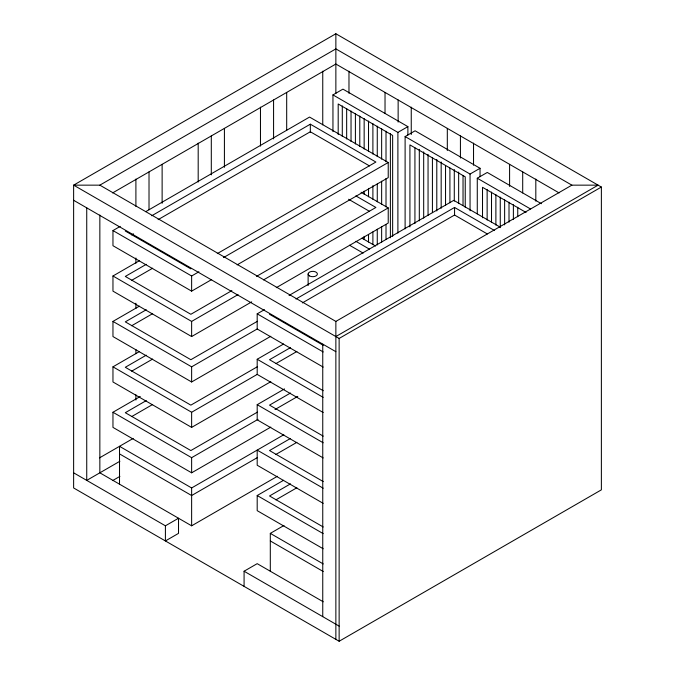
<?xml version="1.0" encoding="UTF-8"?>
<svg xmlns="http://www.w3.org/2000/svg" width="675" height="675" viewBox="0 0 675 675"><rect width="100%" height="100%" fill="white"/><g stroke="black" fill="none" stroke-linecap="round" stroke-linejoin="round"><path stroke-width="1.01" d="M335.863 33.75L73.626 185.153L73.626 487.958L339.137 641.25L601.374 489.847L601.374 187.043L335.863 33.75L335.863 93.496M601.374 187.043L339.137 338.445L73.626 185.153L99.849 185.153L335.863 48.887L571.877 185.153L598.101 185.153L335.863 336.555M112.607 192.923L335.863 64.032L559.119 192.923M332.952 131.608L332.952 94.905L342.942 89.134L407.886 126.63L407.886 135.017M211.655 279.568L191.632 291.136L112.961 245.708L112.961 230.572L120.243 226.37M145.724 211.655L309.555 117.07L388.226 162.489L388.226 177.626L237.136 264.862M151.732 215.755L310.331 124.192L375.891 162.042L217.291 253.606M131.676 234.908L133.498 233.854M158.11 219.645L310.331 131.76L369.52 165.932M251.699 301.868L191.632 336.555L112.961 291.136L112.961 275.991L139.354 260.752M146.264 264.338L125.297 276.438L190.856 314.288L231.871 290.604M131.676 280.327L152.643 268.22M332.952 94.905L397.896 132.393L407.886 126.63M405.11 228.859L405.11 136.561L415.1 130.798L480.043 168.286L480.043 176.681M270.818 336.26L191.632 381.974L112.961 336.555L112.961 321.41L139.354 306.172M112.961 230.572L191.632 275.991L198.914 271.789M223.484 257.597L388.226 162.489M146.264 309.757L125.297 321.857L190.856 359.707L257.394 321.292M131.676 325.747L152.643 313.639M256.483 276.396L375.891 207.461L355.86 195.893M270.818 381.679L191.632 427.393L112.961 381.974L112.961 366.837L139.354 351.599M112.961 275.991L191.632 321.41L238.047 294.612M263.537 279.897L388.226 207.908L388.226 223.045L276.277 287.685M146.264 355.177L125.297 367.284L190.856 405.135L257.394 366.719M405.11 136.561L470.053 174.057L480.043 168.286M131.676 371.166L152.643 359.066M477.276 213.882L477.276 178.225L487.266 172.454L541.384 203.698M323.198 367.09L257.192 328.987L257.192 313.841L264.473 309.639M289.043 295.448L453.786 200.34L499.905 226.96M295.962 299.025L454.562 207.461L494.623 230.588M270.818 427.098L191.632 472.812L112.961 427.393L112.961 412.256L140.265 396.487M112.961 321.41L191.632 366.837L257.167 328.995M302.341 302.915L454.562 215.03L487.342 233.955M146.264 400.596L125.297 412.703L190.856 450.554L257.394 412.138M131.676 416.585L152.643 404.485M323.198 412.518L257.192 374.406L257.192 359.26L283.584 344.022M99.495 457.878L133.211 438.413M290.495 347.608L269.527 359.707L323.249 390.724M99.849 185.153L335.863 321.41L571.877 185.153M112.961 366.837L191.632 412.256L257.167 374.423M275.906 363.597L296.873 351.489M119.897 461.244L86.737 480.389L86.737 207.858M112.607 480.592L119.897 476.381M323.198 457.937L257.192 419.825L257.192 404.688L284.496 388.918M290.495 393.027L269.527 405.127L323.249 436.143M112.961 412.256L191.632 457.675L258.078 419.318M274.995 409.539L297.785 396.385M119.517 484.169L119.517 446.318L191.632 487.958L283.829 434.725M257.479 457.515L191.632 495.526L119.517 453.895M290.495 438.446L269.527 450.554L323.249 481.57M275.906 454.435L296.873 442.336M165.409 525.808L178.521 518.24L178.521 533.377L165.409 540.945L165.409 525.808L73.626 472.821M99.849 215.021L99.849 472.821L191.632 525.808L277.442 476.263M323.198 548.775L257.192 510.663L257.192 495.526L283.584 480.288M290.495 483.865L269.527 495.973L323.249 526.989M275.906 499.863L296.873 487.755M270.304 571.227L270.304 533.377L283.998 525.471M244.08 586.364L244.08 571.227L257.192 563.659L323.249 601.796M477.276 178.225L530.491 208.946M526.078 212.456L482.515 187.312L482.515 217.806M361.1 192.248L388.226 207.908M348.578 199.26L369.52 211.351M362.002 238.191L375.57 246.021M355.86 241.312L369.52 249.202M349.49 245.211L363.142 253.091M73.626 200.289L335.863 351.692M125.297 231.019L190.856 268.869M269.527 314.288L323.249 345.305M257.192 313.841L323.198 351.953M257.192 359.26L323.198 397.373M257.192 404.688L323.198 442.792M323.198 488.219L257.192 450.107L257.192 465.244L323.198 503.356M257.192 495.526L323.198 533.638M270.304 533.377L323.249 563.946M270.304 540.945L323.249 571.514M244.08 571.227L339.137 626.113M535.815 179.061L535.815 201.158M522.703 171.906L522.703 192.949M517.75 207.233L517.75 216.7M513.38 204.711L513.38 219.434M509.591 164.337L509.591 186.427M509.009 202.188L509.009 222.168M504.63 199.665L504.63 224.902M500.259 197.142L500.259 227.627M495.889 194.611L495.889 225.104M491.518 192.088L491.518 222.581M487.139 189.565L487.139 220.058M473.538 143.108L473.538 165.206M470.053 174.057L470.053 210.769M465.244 207.326L465.244 176.833L409.919 144.889L409.919 226.901M463.033 175.643L463.033 205.082M460.426 135.945L460.426 158.043M458.654 172.066L458.654 203.614M454.562 207.461L454.562 215.536M454.283 169.543L454.283 201.082M449.913 168.067L449.913 202.77M447.314 128.377L447.314 150.474M445.542 165.544L445.542 205.504M441.172 161.975L441.172 208.238M436.792 159.443L436.792 210.963M432.422 157.975L432.422 212.65M428.051 154.398L428.051 215.384M423.681 151.875L423.681 218.109M419.31 149.352L419.31 220.843M414.931 147.876L414.931 223.577M411.252 107.148L411.252 134.511M398.14 99.984L398.14 122.082M397.896 132.393L397.896 233.078M392.648 236.385L392.648 135.422L338.192 103.984L338.192 134.485M390.386 133.701L390.386 237.794M386.016 131.178L386.016 161.671M386.016 178.495L386.016 206.879M386.016 224.758L386.016 239.473M385.028 92.416L385.028 113.459M381.645 128.655L381.645 159.148M381.645 181.229L381.645 204.356M381.645 226.437L381.645 242.207M377.266 126.132L377.266 156.625M377.266 183.963L377.266 201.833M377.266 229.171L377.266 244.941M372.895 123.609L372.895 154.094M372.895 185.642L372.895 199.311M372.895 231.905L372.895 244.519M368.525 121.078L368.525 151.571M368.525 188.376L368.525 196.788M368.525 234.638L368.525 241.996M364.154 118.555L364.154 149.048M364.154 191.109L364.154 194.265M364.154 236.317L364.154 239.473M359.783 116.033L359.783 146.526M355.404 113.51L355.404 144.003M351.034 110.987L351.034 141.48M348.975 71.196L348.975 93.285M346.663 108.464L346.663 138.949M342.293 105.933L342.293 136.426M339.137 338.445L339.137 641.25M335.863 321.41L335.863 639.36M322.751 71.196L322.751 124.858M322.751 344.123L322.751 616.646M310.331 124.192L310.331 132.266M308.121 274.008L308.121 285.584M286.689 92.416L286.689 130.3M273.577 99.984L273.577 138.923M260.466 107.148L260.466 146.078M224.412 128.377L224.412 167.307M211.3 135.945L211.3 174.876M198.188 143.108L198.188 182.039M191.632 275.991L191.632 291.136M191.632 321.41L191.632 336.555M191.632 366.837L191.632 381.974M191.632 412.256L191.632 427.393M191.632 457.675L191.632 472.812M191.632 487.958L191.632 525.808M162.127 164.337L162.127 203.268M149.015 171.906L149.015 209.782M135.903 179.061L135.903 206.423M135.903 257.985L135.903 263.242M135.903 303.227L135.903 308.492M135.903 349.523L135.903 353.734M135.903 394.774L135.903 400.03M309.479 275.906A4.632 2.675 0 0 0 317.242 274.7A4.632 2.675 0 0 0 311.563 271.426A4.632 2.675 0 0 0 309.479 275.906"/></g></svg>
